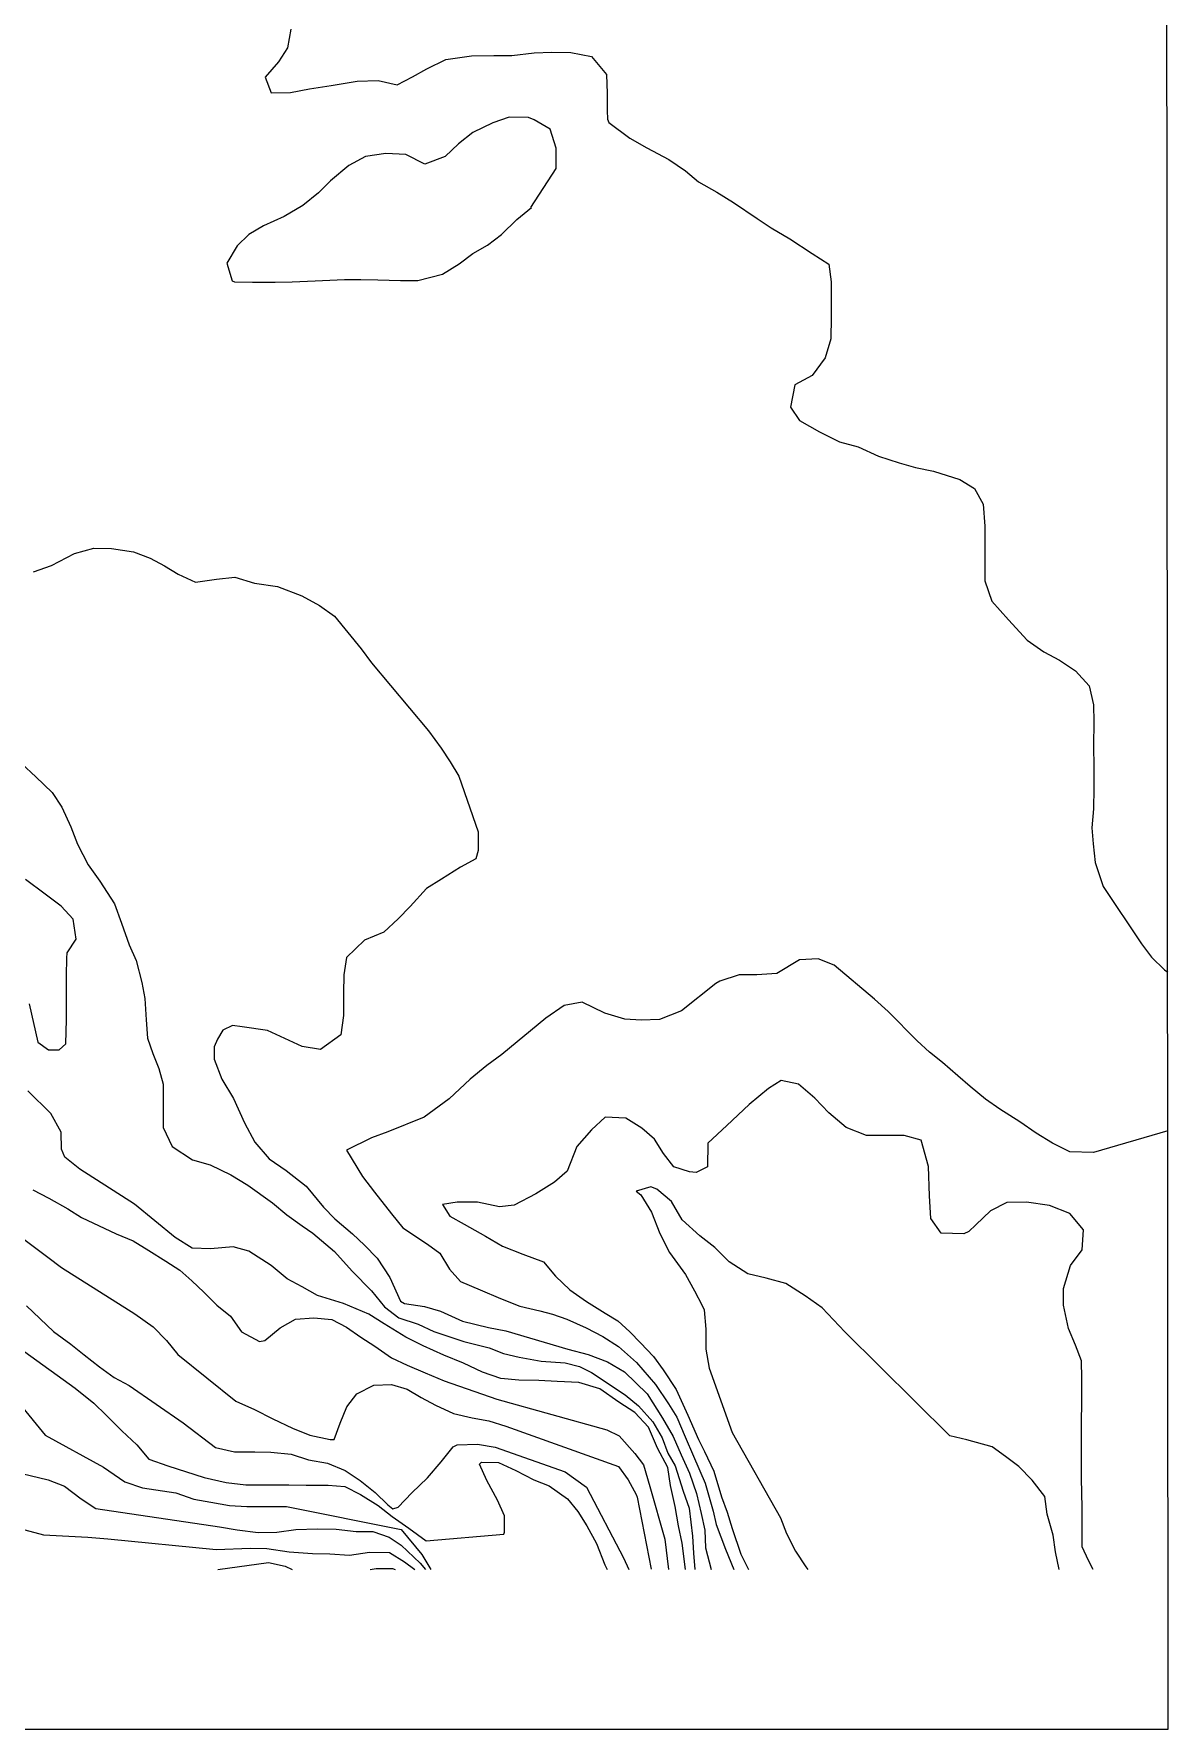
# Model space of a CAD drawing. Header units: millimetres. Extents: x 2695 to 3468, y 1447 to 2202.
# Drawn here: x 3326.4 to 3468.3, y 1564.6 to 1776.6 of the extents above; entities that cross this region are included whole.
import ezdxf

# ---------------------------------------------------------------- set-up
doc = ezdxf.new("R2010")
doc.units = ezdxf.units.MM
doc.layers.add('01_Fina', color=7, linetype='Continuous')

msp = doc.modelspace()

# ---------------------------------------------------------------- linework, layer by layer
at = {"layer": '01_Fina', "color": 252, "lineweight": 9, "true_color": 0x939598}
msp.add_lwpolyline([(2729.2, 1564.62), (3468.29, 1564.62), (3467.85, 2202.43), (2728.76, 2202.43), (2729.2, 1584.57)], dxfattribs=at)
at = {"layer": '01_Fina', "color": 252, "linetype": 'Continuous', "lineweight": 9, "true_color": 0x939598}
for points in [[(3358.52, 1777.2), (3358.12, 1774.86), (3356.98, 1773.13), (3355.33, 1771.19), (3356.06, 1769.25), (3358.49, 1769.29), (3360.88, 1769.76), (3363.58, 1770.17), (3366.82, 1770.69), (3369.46, 1770.8), (3371.84, 1770.26), (3373.76, 1771.22), (3375.57, 1772.26), (3377.91, 1773.41), (3381.13, 1773.86), (3383.95, 1773.9), (3386.19, 1773.89), (3388.99, 1774.23), (3391.17, 1774.31), (3393.55, 1774.3), (3396.14, 1773.79), (3398.03, 1771.54), (3398.11, 1769.16), (3398.11, 1767.05), (3398.15, 1765.94), (3398.31, 1765.52), (3400.94, 1763.57), (3403.09, 1762.36), (3405.81, 1760.92), (3407.91, 1759.48), (3409.55, 1758.13), (3411.83, 1756.81), (3413.93, 1755.53), (3416.89, 1753.53), (3418.64, 1752.34), (3420.95, 1750.97), (3423.74, 1749.16), (3425.84, 1747.83), (3426.14, 1745.59), (3426.13, 1743.44), (3426.12, 1741.19), (3426.09, 1738.49), (3425.39, 1736.08), (3423.78, 1733.89), (3421.61, 1732.72), (3421.06, 1729.95), (3422.17, 1728.25), (3424.66, 1726.84), (3427.16, 1725.58), (3429.51, 1724.99), (3432.05, 1723.8), (3434.66, 1722.96), (3436.7, 1722.38), (3438.96, 1721.93), (3442.24, 1720.9), (3444.07, 1719.74), (3445.15, 1717.82), (3445.37, 1715.06), (3445.36, 1712.94), (3445.36, 1710.48), (3445.35, 1708.22), (3446.22, 1705.67), (3448.34, 1703.33), (3450.67, 1700.8), (3452.74, 1699.34), (3454.7, 1698.29), (3456.69, 1696.94), (3458.42, 1695.08), (3458.97, 1692.72), (3459, 1690.53), (3458.97, 1687.61), (3458.99, 1684.88), (3458.98, 1682.27), (3458.95, 1679.68), (3458.73, 1677.34), (3458.93, 1675.31), (3459.16, 1672.98), (3460.16, 1669.97), (3464.95, 1662.82), (3466.22, 1661.13), (3467.83, 1659.57), (3468.24, 1659.26)], [(3388.56, 1754.89), (3391.74, 1759.79), (3391.75, 1762.31), (3391, 1764.69), (3388.99, 1765.86), (3388.27, 1766.14), (3385.87, 1766.19), (3383.81, 1765.5), (3381.3, 1764.26), (3379.52, 1762.88), (3377.83, 1761.27), (3375.32, 1760.33), (3372.92, 1761.54), (3370.43, 1761.66), (3367.86, 1761.28), (3365.8, 1760.15), (3363.5, 1758.24), (3362.01, 1756.72), (3360.02, 1755.17), (3357.68, 1753.79), (3355.13, 1752.6), (3353.3, 1751.54), (3351.82, 1750.11), (3350.51, 1747.94), (3351.18, 1745.72), (3351.5, 1745.6), (3353.72, 1745.55), (3356.59, 1745.56), (3358.69, 1745.6), (3361.58, 1745.71), (3365.26, 1745.9), (3367.3, 1745.9), (3369.43, 1745.87), (3372.27, 1745.79), (3374.42, 1745.78), (3377.5, 1746.56), (3379.59, 1747.85), (3381.32, 1749.16), (3383.16, 1750.17), (3384.89, 1751.51), (3386.8, 1753.4), (3388.63, 1754.89)], [(3326.33, 1709.33), (3328.58, 1710.13), (3331.45, 1711.65), (3333.88, 1712.29), (3336.08, 1712.26), (3338.83, 1711.85), (3340.93, 1711.04), (3342.73, 1710.08), (3344.44, 1709.04), (3346.61, 1708.04), (3349.25, 1708.44), (3351.52, 1708.69), (3353.97, 1707.94), (3356.86, 1707.52), (3359.9, 1706.35), (3362.12, 1705.12), (3364.01, 1703.81), (3367.33, 1699.71), (3368.64, 1697.95), (3375.74, 1689.44), (3377.33, 1687.3), (3378.48, 1685.59), (3379.56, 1683.8), (3381.99, 1676.81), (3381.98, 1674.5), (3381.7, 1673.44), (3379.78, 1672.4), (3377.37, 1670.9), (3375.51, 1669.75), (3373.47, 1667.47), (3371.98, 1665.95), (3370.17, 1664.29), (3367.77, 1663.26), (3365.49, 1661.11), (3365.16, 1658.96), (3365.13, 1656.63), (3365.12, 1653.85), (3364.79, 1651.43), (3362.26, 1649.61), (3359.95, 1649.96), (3355.62, 1651.96), (3352.45, 1652.45), (3351.24, 1652.62), (3350.03, 1652.03), (3349.38, 1650.9), (3348.94, 1649.92), (3348.94, 1648.38), (3349.92, 1645.88), (3351.35, 1643.47), (3352.73, 1640.43), (3354.01, 1638), (3355.83, 1635.91), (3357.96, 1634.47), (3360.47, 1632.52), (3362.61, 1629.88), (3364.02, 1628.44), (3366.26, 1626.54), (3367.76, 1625.14), (3369.32, 1623.52), (3370.93, 1621.11), (3372.27, 1618.12), (3372.75, 1617.84), (3375.25, 1617.48), (3377.28, 1616.88), (3380.03, 1615.62), (3383.26, 1614.84), (3385.44, 1614.42), (3393.2, 1612.13), (3395.75, 1611.47), (3398.16, 1610.53), (3400.26, 1609.29), (3403.1, 1606.53), (3405.02, 1603.48), (3406.36, 1601.19), (3407.39, 1598.91), (3408.42, 1596.62), (3409.28, 1594.08), (3409.88, 1591.56), (3410.33, 1589.48), (3410.42, 1587.3), (3411.14, 1584.57)], [(3324.84, 1685.39), (3326.64, 1683.72), (3328.69, 1681.73), (3329.87, 1679.9), (3331.02, 1677.44), (3331.84, 1675.29), (3333.17, 1672.69), (3334.65, 1670.65), (3336.49, 1667.8), (3337.34, 1665.39), (3338.3, 1662.71), (3339.17, 1660.72), (3339.88, 1657.98), (3340.26, 1655.99), (3340.44, 1653.31), (3340.62, 1651.04), (3341.26, 1649.1), (3342.04, 1647.22), (3342.57, 1645.25), (3342.58, 1642.5), (3342.57, 1639.84), (3343.67, 1637.48), (3346.24, 1635.81), (3348.43, 1635.17), (3351.04, 1633.94), (3353.16, 1632.64), (3356.26, 1630.43), (3358.05, 1628.94), (3359.94, 1627.56), (3361.29, 1626.63), (3363.98, 1624.33), (3366.22, 1621.88), (3368.61, 1619.43), (3370.25, 1617.44), (3372.05, 1616.05), (3374.46, 1615.27), (3376.41, 1614.33), (3380.18, 1613.08), (3383.34, 1612.28), (3385.16, 1611.6), (3387.12, 1611.12), (3389.84, 1610.63), (3392.86, 1610.44), (3394.67, 1609.97), (3396.17, 1609.19), (3400.37, 1606.41), (3402.02, 1605.03), (3403.81, 1603.04), (3404.99, 1601.06), (3405.69, 1599.14), (3406.61, 1597.55), (3407.63, 1594.36), (3408.36, 1592.24), (3408.77, 1588.75), (3408.9, 1586.63), (3409.1, 1584.57)], [(3325.81, 1655.3), (3326.86, 1650.51), (3328.21, 1649.58), (3329.57, 1649.56), (3330.37, 1650.31), (3330.45, 1653.34), (3330.46, 1656.7), (3330.47, 1658.85), (3330.5, 1661.02), (3330.57, 1661.69), (3331.66, 1663.4), (3331.3, 1665.9), (3329.8, 1667.52), (3327.8, 1669.03), (3325.35, 1670.87)], [(3468.25, 1639.45), (3458.96, 1636.72), (3456.01, 1636.81), (3453.81, 1637.9), (3451.8, 1639.14), (3449.73, 1640.55), (3447.24, 1642.13), (3445.46, 1643.39), (3443.54, 1644.97), (3441.98, 1646.31), (3440.06, 1647.96), (3438.42, 1649.29), (3436.9, 1650.7), (3433.28, 1654.34), (3431.55, 1655.88), (3426.51, 1660.16), (3424.5, 1660.96), (3422.16, 1660.81), (3419.33, 1659.11), (3416.83, 1658.93), (3414.63, 1658.94), (3412.22, 1658.16), (3411.69, 1657.86), (3407.4, 1654.43), (3404.65, 1653.35), (3402.36, 1653.29), (3400.34, 1653.39), (3397.8, 1654.14), (3394.98, 1655.54), (3392.72, 1655.1), (3390.45, 1653.52), (3384.95, 1648.98), (3383.05, 1647.62), (3380.96, 1645.91), (3378.34, 1643.45), (3375.22, 1641.13), (3370.69, 1639.29), (3368.61, 1638.55), (3365.51, 1637.02), (3367.48, 1633.72), (3369, 1631.75), (3371.14, 1629.06), (3372.53, 1627.32), (3375.64, 1625.24), (3377.17, 1624.14), (3378.38, 1622.15), (3379.77, 1620.57), (3382.22, 1619.54), (3384.76, 1618.47), (3387.2, 1617.49), (3389.7, 1616.93), (3391.27, 1616.52), (3393.08, 1615.89), (3395.49, 1614.8), (3397.59, 1613.71), (3399.54, 1612.48), (3401.79, 1610.48), (3404.17, 1607.73), (3405.8, 1605.28), (3406.84, 1603.61), (3407.87, 1601.17), (3408.9, 1598.74), (3410.37, 1595.39), (3411.38, 1591.89), (3411.75, 1590.19), (3412.92, 1587.13), (3413.94, 1584.57)], [(3458.92, 1584.57), (3458.35, 1585.68), (3457.56, 1587.42), (3457.52, 1589.67), (3457.52, 1592.33), (3457.44, 1595.94), (3457.46, 1599.54), (3457.47, 1602.57), (3457.48, 1605.88), (3457.48, 1608.47), (3457.45, 1610.65), (3456.71, 1612.64), (3455.82, 1614.7), (3455.2, 1617.62), (3455.21, 1619.7), (3456.1, 1622.58), (3457.52, 1624.55), (3457.71, 1627.04), (3455.98, 1629.11), (3453.46, 1630.09), (3450.57, 1630.51), (3448.1, 1630.47), (3446.06, 1629.42), (3444.25, 1627.69), (3443.37, 1626.84), (3442.72, 1626.56), (3439.9, 1626.64), (3438.59, 1628.47), (3438.46, 1631.32), (3438.33, 1634.97), (3437.39, 1638.26), (3435.29, 1638.84), (3432.98, 1638.83), (3430.57, 1638.86), (3428.03, 1639.86), (3425.86, 1641.7), (3424.09, 1643.51), (3422.06, 1645.27), (3419.89, 1645.74), (3418.29, 1644.73), (3415.89, 1642.73), (3413.08, 1640.12), (3410.7, 1637.91), (3410.68, 1634.91), (3409.23, 1634.24), (3408.42, 1634.31), (3406.46, 1634.91), (3405.15, 1636.58), (3404.04, 1638.39), (3402.45, 1639.76), (3400.46, 1641.02), (3397.85, 1641.16), (3396.16, 1639.57), (3394.32, 1637.48), (3393.11, 1634.4), (3391.51, 1633.02), (3389.17, 1631.55), (3386.48, 1630.15), (3384.64, 1629.91), (3381.89, 1630.51), (3379.34, 1630.52), (3377.52, 1630.21), (3378.41, 1628.76), (3380.21, 1627.76), (3382.91, 1626.27), (3385.03, 1624.99), (3387.57, 1624.01), (3390.14, 1623.03), (3391.66, 1621.25), (3393.46, 1619.53), (3395.51, 1618.09), (3397.86, 1616.65), (3399.43, 1615.66), (3400.93, 1614.28), (3402.27, 1612.9), (3403.91, 1611.21), (3405.1, 1609.53), (3406.74, 1607.09), (3408.21, 1603.89), (3409.53, 1600.85), (3410.27, 1599.32), (3411.44, 1596.89), (3412.4, 1593.66), (3413.12, 1591.76), (3413.76, 1589.7), (3414.83, 1586.48), (3415.78, 1584.58)], [(3407.9, 1584.57), (3407.51, 1587.87), (3407.05, 1590.02), (3406.6, 1592.47), (3406.05, 1595.09), (3405.69, 1597.33), (3404.42, 1599.76), (3403.3, 1602.36), (3401.57, 1604.22), (3399.56, 1605.49), (3397.18, 1607.17), (3394.57, 1607.94), (3391.87, 1608.09), (3389.58, 1608.19), (3387.08, 1608.24), (3384.82, 1608.48), (3382.5, 1609.25), (3380.15, 1610.37), (3377.66, 1611.37), (3375.07, 1612.54), (3372.92, 1613.65), (3370.2, 1615.28), (3368.28, 1616.49), (3365.12, 1617.82), (3361.86, 1618.85), (3359.97, 1619.92), (3358.07, 1620.94), (3356.07, 1622.59), (3353.3, 1624.4), (3351.33, 1624.94), (3348.49, 1624.67), (3346.2, 1624.77), (3344.05, 1626.08), (3338.98, 1630.26), (3332.15, 1634.65), (3330.25, 1636.16), (3329.86, 1637.13), (3329.78, 1639.28), (3328.52, 1641.62), (3325.61, 1644.43)], [(3454.68, 1584.57), (3454.2, 1586.79), (3453.93, 1588.87), (3453.17, 1591.49), (3452.86, 1593.71), (3451.29, 1595.75), (3449.63, 1597.46), (3447.95, 1598.72), (3446.26, 1599.93), (3443.1, 1600.77), (3440.97, 1601.29), (3427.83, 1614.28), (3425, 1617.3), (3422.87, 1618.81), (3420.45, 1620.34), (3418, 1621.02), (3415.69, 1621.56), (3413.38, 1623.07), (3411.58, 1624.86), (3409.69, 1626.3), (3407.5, 1628.3), (3406.14, 1630.61), (3404.32, 1632.14), (3403.57, 1632.45), (3401.75, 1631.87), (3402.33, 1631.41), (3403.64, 1629.28), (3404.7, 1626.59), (3405.89, 1624.21), (3407.92, 1621.45), (3409.04, 1619.41), (3410.01, 1617.58), (3410.26, 1617.05), (3410.46, 1614.64), (3410.45, 1612.12), (3410.86, 1609.76), (3413.73, 1601.7), (3419.8, 1591.02), (3420.56, 1589.07), (3421.66, 1586.87), (3422.95, 1584.9), (3423.21, 1584.57)], [(3317.47, 1631.58), (3328.13, 1623.63), (3329.86, 1622.33), (3339.02, 1616.56), (3341.31, 1614.91), (3342.97, 1613.22), (3344.4, 1611.46), (3351.66, 1605.63), (3354, 1604.58), (3356.28, 1603.42), (3358.75, 1602.23), (3360.9, 1601.36), (3363.44, 1600.82), (3363.95, 1600.82), (3364.72, 1602.88), (3365.56, 1604.91), (3366.79, 1606.53), (3368.9, 1607.61), (3371.12, 1607.69), (3373.08, 1607.13), (3374.84, 1606.08), (3376.64, 1605.11), (3378.9, 1604.08), (3381.24, 1603.54), (3383.32, 1603.16), (3385.42, 1602.51), (3399.54, 1597.47), (3400.73, 1595.8), (3401.72, 1593.97), (3401.86, 1593.64), (3403.62, 1584.6)], [(3326.24, 1632.06), (3328.25, 1631.01), (3330.63, 1629.68), (3332.36, 1628.59), (3336.7, 1626.56), (3338.8, 1625.68), (3340.76, 1624.47), (3342.89, 1623.14), (3344.64, 1622), (3346.16, 1620.66), (3347.64, 1619.24), (3349.27, 1617.62), (3351, 1616.25), (3352.36, 1614.3), (3354.6, 1613.09), (3355.3, 1613.23), (3357.18, 1614.79), (3359.12, 1615.87), (3361.41, 1616.03), (3363.65, 1615.84), (3365.48, 1614.9), (3367.28, 1613.62), (3369.03, 1612.51), (3371.13, 1611.04), (3373.1, 1610.14), (3375.36, 1609.16), (3377.71, 1608.16), (3384.3, 1605.89), (3398.06, 1602.04), (3399.63, 1601.27), (3401.56, 1599.1), (3402.66, 1597.68), (3403.47, 1594.97), (3405.31, 1588.36), (3405.8, 1584.57)], [(3325.45, 1617.53), (3328.84, 1614.35), (3330.99, 1612.77), (3332.67, 1611.43), (3334.58, 1609.92), (3336.45, 1608.59), (3338.32, 1607.57), (3345.08, 1602.9), (3349.1, 1599.85), (3351.5, 1599.29), (3354.02, 1599.28), (3356.04, 1599.25), (3358.58, 1598.99), (3360.75, 1598.27), (3363.11, 1597.86), (3365.33, 1596.96), (3367.2, 1595.72), (3369.09, 1594.19), (3370.68, 1592.68), (3371.28, 1592.17), (3371.97, 1592.38), (3373.69, 1594.18), (3375.64, 1596.04), (3377.36, 1598.05), (3378.84, 1599.9), (3379.33, 1600.17), (3381.87, 1600.26), (3384.09, 1599.86), (3392.86, 1596.78), (3395.54, 1594.88), (3400.17, 1586.02), (3400.81, 1584.57)], [(3325.27, 1611.78), (3331.55, 1607.27), (3333.9, 1605.39), (3335.42, 1603.88), (3337.38, 1601.9), (3339.25, 1600.16), (3340.77, 1598.36), (3343.15, 1597.54), (3347.7, 1596.09), (3350.45, 1595.46), (3352.92, 1595.15), (3355.61, 1595.16), (3358.27, 1595.15), (3360.44, 1595.14), (3363.19, 1595.14), (3365.27, 1594.97), (3367.24, 1593.94), (3369.45, 1592.59), (3371.23, 1591.2), (3373.3, 1589.74), (3375.45, 1588.18), (3385.17, 1589), (3385.28, 1589.26), (3385.27, 1591.27), (3384.37, 1593.26), (3383.06, 1595.72), (3382.14, 1597.73), (3382.38, 1598.01), (3384.5, 1597.96), (3386.7, 1596.95), (3388.93, 1595.8), (3390.85, 1595.04), (3393.14, 1593.4), (3394.45, 1591.84), (3395.56, 1590.03), (3396.77, 1587.81), (3397.81, 1585.17), (3398.11, 1584.57)], [(3321.05, 1609.59), (3327.79, 1601.37), (3335.1, 1597.36), (3337.75, 1595.52), (3339.97, 1594.77), (3344.16, 1594.16), (3346.4, 1593.36), (3348.52, 1593.01), (3350.86, 1592.56), (3353.03, 1592.46), (3355.5, 1592.46), (3357.98, 1592.45), (3372.34, 1589.58), (3374.91, 1586.46), (3376.05, 1584.57)], [(3323.83, 1596.81), (3328.16, 1595.8), (3330.23, 1595), (3332.3, 1593.41), (3334.14, 1592.22), (3349.63, 1589.93), (3351.82, 1589.54), (3354.44, 1589.22), (3356.8, 1589.26), (3359.18, 1589.58), (3361.85, 1589.64), (3364.21, 1589.62), (3366.72, 1589.33), (3368.8, 1589.31), (3370.82, 1588.63), (3372.32, 1587.62), (3374.71, 1585.35), (3375.37, 1584.57)], [(3324.02, 1589.88), (3327.59, 1588.89), (3333.14, 1588.63), (3335.63, 1588.43), (3349.18, 1587.09), (3353.47, 1587.23), (3355.53, 1587.2), (3358.32, 1586.79), (3361.26, 1586.57), (3363.4, 1586.53), (3365.87, 1586.36), (3368.39, 1586.75), (3370.86, 1586.69), (3372.76, 1585.55), (3374.05, 1584.57)], [(3349.42, 1584.57), (3355.76, 1585.43), (3357.81, 1584.98), (3358.69, 1584.57)], [(3368.46, 1584.57), (3369.2, 1584.69), (3371.26, 1584.68), (3371.58, 1584.57)]]:
    msp.add_lwpolyline(points, dxfattribs=at)

doc.saveas('drawing.dxf')
